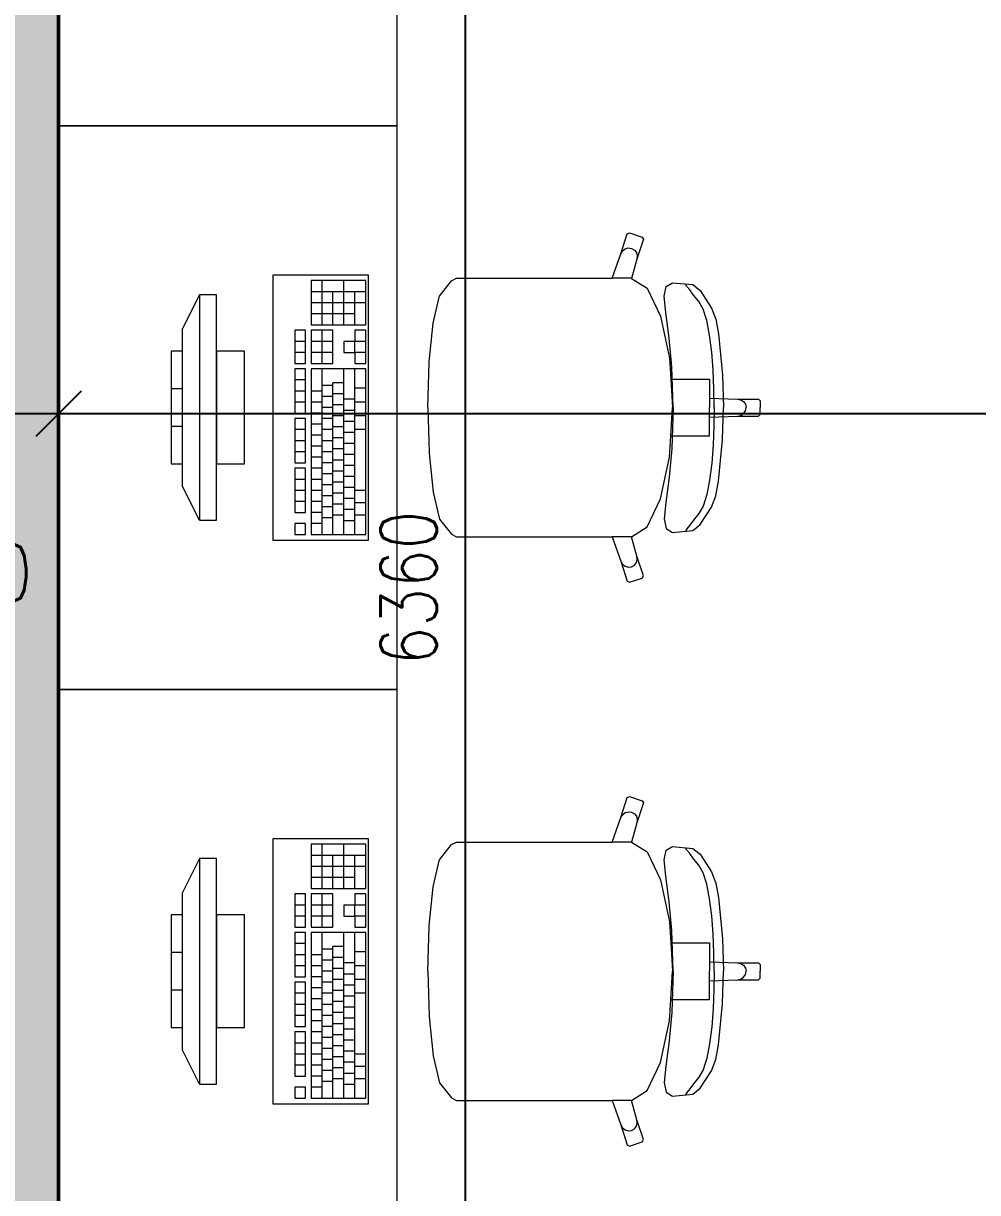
# Model space of a CAD drawing. Header units: millimetres. Extents: x 89194 to 559352, y -753138 to -204019.
# Drawn here: x 344786 to 346479, y -488043 to -485968 of the extents above; entities that cross this region are included whole.
import ezdxf

# ---------------------------------------------------------------- set-up
doc = ezdxf.new("R2010")
doc.units = ezdxf.units.MM
doc.header["$LTSCALE"] = 400
doc.header["$PDMODE"] = 3
for name, color, linetype, lineweight in [('RG_koty', 7, 'Continuous', 9), ('RG_nábytek', 32, 'Continuous', 9), ('RG_zdivo nové', 1, 'Continuous', 50), ('RG_šrafy', 253, 'Continuous', 9)]:
    doc.layers.add(name, color=color, linetype=linetype, lineweight=lineweight)
doc.styles.add('Koty', font='romans.shx', dxfattribs={"width": 0.8})
doc.dimstyles.new('RG_50_vnitřní', dxfattribs={"dimscale": 50, "dimtxt": 2, "dimasz": 1.6, "dimexe": 1.15, "dimexo": 0, "dimgap": 1, "dimtad": 1, "dimdec": 0, "dimrnd": 5, "dimzin": 0, "dimdsep": 46, "dimtxsty": 'Koty', "dimblk1": 'OBLIQUE', "dimblk2": 'OBLIQUE', "dimsah": 1, "dimcen": 0.09, "dimclrd": 256, "dimclre": 256, "dimclrt": 2, "dimazin": 0, "dimtfac": 1, "dimtdec": 0, "dimtmove": 2, "dimatfit": 3, "dimfxl": 1.15, "dimfxlon": 1, "dimtolj": 1, "dimtzin": 0, "dimarcsym": 0})

# ---------------------------------------------------------------- blocks, each defined once
blk = doc.blocks.new('nabytek_mala_ucebna')
at = {"layer": 'RG_nábytek'}
for p, q in [((476854, -445466.8), (476854, -444466.8)), ((477454, -444466.8), (477454, -445466.8)), ((477454, -445466.8), (476854, -445466.8)), ((476854, -445466.8), (477454, -445466.8)), ((476854, -446466.8), (476854, -445466.8)), ((477454, -445466.8), (477454, -446466.8)), ((477851.9, -445694.1), (477863.3, -445658.7)), ((477863.3, -445658.7), (477867.1, -445656.8)), ((477867.1, -445656.8), (477889.8, -445664.2)), ((477891.8, -445668), (477880.4, -445703.5)), ((477889.8, -445664.2), (477891.8, -445668)), ((477854.8, -445689), (477859.3, -445685.3)), ((477859.3, -445685.3), (477865, -445683.7)), ((477865, -445683.7), (477870.8, -445684.4)), ((477870.8, -445684.4), (477875.8, -445687.3)), ((477875.8, -445687.3), (477879.5, -445691.9)), ((477836.2, -445737.5), (477851.9, -445694.1)), ((477851.9, -445694.1), (477854.8, -445689)), ((477880.4, -445703.5), (477870.7, -445737.6)), ((477879.5, -445691.9), (477881, -445697.6)), ((477881, -445697.6), (477880.4, -445703.5)), ((477404, -445731.8), (477234, -445731.8)), ((477234, -445731.8), (477234, -446201.8)), ((477399.1, -445741.6), (477302.1, -445741.6)), ((477302.1, -445741.6), (477302.1, -445819.9)), ((477321.5, -445819.9), (477321.5, -445741.6)), ((477360.3, -445819.9), (477360.3, -445741.6)), ((477399.1, -445819.9), (477399.1, -445741.6)), ((477404, -446201.8), (477404, -445731.8)), ((477530.2, -445768.9), (477551.4, -445742)), ((477551.4, -445742), (477560, -445737.5)), ((477560, -445737.5), (477591, -445737.5)), ((477591, -445737.5), (477627.1, -445737.5)), ((477627.1, -445737.5), (477836.2, -445737.5)), ((477870.5, -445737.5), (477836.2, -445737.5)), ((477870.5, -445737.5), (477870.7, -445737.6)), ((477870.7, -445737.6), (477898.5, -445755)), ((477932.1, -445752.1), (477943.6, -445745.4)), ((477943.6, -445745.4), (477979.7, -445748.7)), ((477969.2, -445751.8), (477966.5, -445748)), ((477979.7, -445748.7), (477992.9, -445759.2)), ((477104, -445766.8), (477074, -445826.8)), ((477134, -445766.8), (477104, -445766.8)), ((477104, -445766.8), (477104, -446166.8)), ((477134, -446166.8), (477134, -445766.8)), ((477399.1, -445761.2), (477302.1, -445761.2)), ((477340.9, -445819.9), (477340.9, -445761.2)), ((477379.7, -445819.9), (477379.7, -445761.2)), ((477518.7, -445816.9), (477529.4, -445771)), ((477529.4, -445771), (477530.2, -445768.9)), ((477898.5, -445755), (477922.3, -445804.7)), ((477929, -445769.3), (477932.1, -445752.1)), ((477931.6, -445798.2), (477929, -445769.3)), ((477974.3, -445758), (477969.2, -445751.8)), ((477980.5, -445767.1), (477974.3, -445758)), ((477990.5, -445778.8), (477980.5, -445767.1)), ((477992.9, -445759.2), (478013, -445790.2)), ((477399.1, -445780.7), (477302.1, -445780.7)), ((477998.2, -445792), (477990.5, -445778.8)), ((478004.5, -445812.3), (477998.2, -445792)), ((478013, -445790.2), (478020.2, -445810.2)), ((477379.7, -445800.3), (477302.1, -445800.3)), ((477922.3, -445804.7), (477938.2, -445879)), ((477937.5, -445843.5), (477931.6, -445798.2)), ((478009.4, -445838.3), (478004.5, -445812.3)), ((478020.2, -445810.2), (478025, -445836.1)), ((477074, -446106.8), (477074, -445826.8)), ((477292.4, -445829.7), (477273, -445829.7)), ((477273, -445829.7), (477273, -445888.4)), ((477292.4, -445888.4), (477292.4, -445829.7)), ((477302.1, -445819.9), (477399.1, -445819.9)), ((477340.9, -445829.7), (477302.1, -445829.7)), ((477302.1, -445829.7), (477302.1, -445888.4)), ((477321.5, -445888.4), (477321.5, -445829.7)), ((477340.9, -445888.4), (477340.9, -445829.7)), ((477399.1, -445829.7), (477379.7, -445829.7)), ((477379.7, -445829.7), (477379.7, -445849.3)), ((477399.1, -445888.4), (477399.1, -445829.7)), ((477511.5, -445885.7), (477518.7, -445816.9)), ((477292.4, -445849.3), (477273, -445849.3)), ((477340.9, -445849.3), (477302.1, -445849.3)), ((477379.7, -445849.3), (477360.3, -445849.3)), ((477360.3, -445849.3), (477360.3, -445868.9)), ((477399.1, -445849.3), (477379.7, -445849.3)), ((477379.7, -445868.9), (477379.7, -445849.3)), ((477942.1, -445894.5), (477937.5, -445843.5)), ((478013.1, -445868.2), (478009.4, -445838.3)), ((478025, -445836.1), (478032, -445909.3)), ((477074, -445866.8), (477054, -445866.8)), ((477054, -445866.8), (477054, -446066.8)), ((477074, -446066.8), (477074, -445866.8)), ((477184, -445866.8), (477134, -445866.8)), ((477134, -445866.8), (477134, -446066.8)), ((477184, -446066.8), (477184, -445866.8)), ((477292.4, -445868.9), (477273, -445868.9)), ((477340.9, -445868.9), (477302.1, -445868.9)), ((477360.3, -445868.9), (477379.7, -445868.9)), ((477379.7, -445868.9), (477379.7, -445888.4)), ((477399.1, -445868.9), (477379.7, -445868.9)), ((478015.7, -445900.7), (478013.1, -445868.2)), ((477273, -445888.4), (477292.4, -445888.4)), ((477302.1, -445888.4), (477340.9, -445888.4)), ((477379.7, -445888.4), (477399.1, -445888.4)), ((477509, -445966.8), (477511.4, -445886.7)), ((477511.4, -445886.7), (477511.5, -445885.7)), ((477938.2, -445879), (477940.6, -445916.5)), ((477944.4, -445966.8), (477942.1, -445894.5)), ((477292.4, -445898.2), (477273, -445898.2)), ((477273, -445898.2), (477273, -445976.6)), ((477292.4, -445976.6), (477292.4, -445898.2)), ((477399.1, -445898.2), (477302.1, -445898.2)), ((477302.1, -445898.2), (477302.1, -446192)), ((477321.5, -446192), (477321.5, -445898.2)), ((477360.3, -446192), (477360.3, -445898.2)), ((477379.7, -446192), (477379.7, -445898.2)), ((477399.1, -446192), (477399.1, -445898.2)), ((477940.6, -445916.5), (477943.8, -445966.8)), ((477940.6, -445916.5), (477979.3, -445916.5)), ((477979.3, -445916.5), (478009.2, -445916.5)), ((478009.2, -445916.5), (478009.2, -445949.9)), ((478017.1, -445934.1), (478015.7, -445900.7)), ((478032, -445909.3), (478034.2, -445966.8)), ((477074, -445933.4), (477054, -445933.4)), ((477292.4, -445917.8), (477273, -445917.8)), ((477292.4, -445937.4), (477273, -445937.4)), ((477321.5, -445937.4), (477302.1, -445937.4)), ((477340.9, -445927.6), (477321.5, -445927.6)), ((477340.9, -446192), (477340.9, -445922.7)), ((477360.3, -445922.7), (477340.9, -445922.7)), ((477399.1, -445932.5), (477379.7, -445932.5)), ((478017.6, -445966.8), (478017.1, -445934.1)), ((477292.4, -445957), (477273, -445957)), ((477321.5, -445957), (477302.1, -445957)), ((477340.9, -445947.2), (477321.5, -445947.2)), ((477360.3, -445942.3), (477340.9, -445942.3)), ((477379.7, -445952.1), (477360.3, -445952.1)), ((477399.1, -445957), (477379.7, -445957)), ((478009.2, -445949.9), (478009.2, -445966.8)), ((478009.2, -445949.9), (478059.1, -445951.7)), ((478059.1, -445951.7), (478064.8, -445952.8)), ((478059.1, -445951.7), (478096, -445951.7)), ((478064.8, -445952.8), (478069.6, -445956.1)), ((478069.6, -445956.1), (478072.9, -445961)), ((478096, -445951.7), (478099, -445954.7)), ((478099, -445954.7), (478099, -445966.8)), ((477273, -445976.6), (477292.4, -445976.6)), ((477321.5, -445976.6), (477302.1, -445976.6)), ((477340.9, -445966.8), (477321.5, -445966.8)), ((477360.3, -445961.9), (477340.9, -445961.9)), ((477379.7, -445971.7), (477360.3, -445971.7)), ((477509, -445966.8), (477511.4, -446046.8)), ((477940.6, -446017.1), (477943.8, -445966.8)), ((477944.4, -445966.8), (477942.1, -446039.1)), ((478009.2, -445983.7), (478009.2, -445966.8)), ((478017.6, -445966.8), (478017.1, -445999.5)), ((478032, -446024.3), (478034.2, -445966.8)), ((478064.8, -445980.7), (478069.6, -445977.5)), ((478069.6, -445977.5), (478072.9, -445972.6)), ((478072.9, -445961), (478074, -445966.8)), ((478072.9, -445972.6), (478074, -445966.8)), ((478096, -445981.9), (478099, -445978.9)), ((478099, -445978.9), (478099, -445966.8)), ((477292.4, -445986.4), (477273, -445986.4)), ((477273, -445986.4), (477273, -446064.7)), ((477292.4, -446064.7), (477292.4, -445986.4)), ((477321.5, -445996.2), (477302.1, -445996.2)), ((477340.9, -445986.4), (477321.5, -445986.4)), ((477360.3, -445981.5), (477340.9, -445981.5)), ((477379.7, -445991.3), (477360.3, -445991.3)), ((477399.1, -445981.5), (477379.7, -445981.5)), ((478009.2, -445983.7), (478059.1, -445981.9)), ((478009.2, -446017.1), (478009.2, -445983.7)), ((478017.1, -445999.5), (478015.7, -446032.9)), ((478059.1, -445981.9), (478064.8, -445980.7)), ((478059.1, -445981.9), (478096, -445981.9)), ((477074, -446000.1), (477054, -446000.1)), ((477292.4, -446005.9), (477273, -446005.9)), ((477321.5, -446015.7), (477302.1, -446015.7)), ((477340.9, -446005.9), (477321.5, -446005.9)), ((477360.3, -446001), (477340.9, -446001)), ((477360.3, -446020.6), (477340.9, -446020.6)), ((477379.7, -446010.8), (477360.3, -446010.8)), ((477399.1, -446005.9), (477379.7, -446005.9)), ((477938.2, -446054.5), (477940.6, -446017.1)), ((477940.6, -446017.1), (477979.3, -446017.1)), ((477979.3, -446017.1), (478009.2, -446017.1)), ((477292.4, -446025.5), (477273, -446025.5)), ((477321.5, -446035.3), (477302.1, -446035.3)), ((477340.9, -446025.5), (477321.5, -446025.5)), ((477360.3, -446040.2), (477340.9, -446040.2)), ((477379.7, -446030.4), (477360.3, -446030.4)), ((477942.1, -446039.1), (477937.5, -446090)), ((478015.7, -446032.9), (478013.1, -446065.3)), ((478025, -446097.5), (478032, -446024.3)), ((477292.4, -446045.1), (477273, -446045.1)), ((477321.5, -446054.9), (477302.1, -446054.9)), ((477340.9, -446045.1), (477321.5, -446045.1)), ((477360.3, -446059.8), (477340.9, -446059.8)), ((477379.7, -446050), (477360.3, -446050)), ((477511.4, -446046.8), (477511.5, -446047.9)), ((477511.5, -446047.9), (477518.7, -446116.6)), ((477922.3, -446128.9), (477938.2, -446054.5)), ((477054, -446066.8), (477074, -446066.8)), ((477134, -446066.8), (477184, -446066.8)), ((477273, -446064.7), (477292.4, -446064.7)), ((477292.4, -446074.5), (477273, -446074.5)), ((477273, -446074.5), (477273, -446152.8)), ((477292.4, -446152.8), (477292.4, -446074.5)), ((477321.5, -446074.5), (477302.1, -446074.5)), ((477340.9, -446064.7), (477321.5, -446064.7)), ((477360.3, -446079.4), (477340.9, -446079.4)), ((477379.7, -446069.6), (477360.3, -446069.6)), ((478013.1, -446065.3), (478009.4, -446095.3)), ((477292.4, -446094.1), (477273, -446094.1)), ((477321.5, -446094.1), (477302.1, -446094.1)), ((477340.9, -446084.3), (477321.5, -446084.3)), ((477360.3, -446099), (477340.9, -446099)), ((477379.7, -446089.2), (477360.3, -446089.2)), ((477937.5, -446090), (477931.6, -446135.3)), ((478009.4, -446095.3), (478004.5, -446121.2)), ((478020.2, -446123.4), (478025, -446097.5)), ((477104, -446166.8), (477074, -446106.8)), ((477292.4, -446113.7), (477273, -446113.7)), ((477321.5, -446113.7), (477302.1, -446113.7)), ((477340.9, -446103.9), (477321.5, -446103.9)), ((477340.9, -446123.4), (477321.5, -446123.4)), ((477360.3, -446118.5), (477340.9, -446118.5)), ((477379.7, -446108.8), (477360.3, -446108.8)), ((477399.1, -446113.7), (477379.7, -446113.7)), ((477518.7, -446116.6), (477529.4, -446162.6)), ((478004.5, -446121.2), (477998.2, -446141.6)), ((478013, -446143.3), (478020.2, -446123.4)), ((477292.4, -446133.2), (477273, -446133.2)), ((477321.5, -446133.2), (477302.1, -446133.2)), ((477340.9, -446143), (477321.5, -446143)), ((477360.3, -446138.1), (477340.9, -446138.1)), ((477379.7, -446128.3), (477360.3, -446128.3)), ((477399.1, -446135.7), (477379.7, -446135.7)), ((477898.5, -446178.6), (477922.3, -446128.9)), ((477931.6, -446135.3), (477929, -446164.2)), ((477998.2, -446141.6), (477990.5, -446154.8)), ((477992.9, -446174.3), (478013, -446143.3)), ((477273, -446152.8), (477292.4, -446152.8)), ((477321.5, -446152.8), (477302.1, -446152.8)), ((477340.9, -446162.6), (477321.5, -446162.6)), ((477360.3, -446157.7), (477340.9, -446157.7)), ((477379.7, -446147.9), (477360.3, -446147.9)), ((477399.1, -446157.7), (477379.7, -446157.7)), ((477529.4, -446162.6), (477530.2, -446164.7)), ((477530.2, -446164.7), (477551.4, -446191.5)), ((477929, -446164.2), (477932.1, -446181.5)), ((477990.5, -446154.8), (477980.5, -446166.5)), ((477104, -446166.8), (477134, -446166.8)), ((477292.4, -446172.4), (477273, -446172.4)), ((477273, -446172.4), (477273, -446192)), ((477292.4, -446192), (477292.4, -446172.4)), ((477321.5, -446172.4), (477302.1, -446172.4)), ((477379.7, -446167.5), (477360.3, -446167.5)), ((477870.7, -446195.9), (477898.5, -446178.6)), ((477932.1, -446181.5), (477943.6, -446188.2)), ((477943.6, -446188.2), (477979.7, -446184.9)), ((477969.2, -446181.8), (477966.5, -446185.5)), ((477974.3, -446175.5), (477969.2, -446181.8)), ((477980.5, -446166.5), (477974.3, -446175.5)), ((477979.7, -446184.9), (477992.9, -446174.3)), ((477234, -446201.8), (477404, -446201.8)), ((477273, -446192), (477292.4, -446192)), ((477302.1, -446192), (477399.1, -446192)), ((477551.4, -446191.5), (477560, -446196)), ((477560, -446196), (477591, -446196)), ((477591, -446196), (477627.1, -446196)), ((477627.1, -446196), (477836.2, -446196)), ((477870.5, -446196), (477836.2, -446196)), ((477836.2, -446196), (477851.9, -446239.4)), ((477870.5, -446196), (477870.7, -446195.9)), ((477880.4, -446230.1), (477870.7, -446195.9)), ((477851.9, -446239.4), (477854.8, -446244.6)), ((477851.9, -446239.4), (477863.3, -446274.8)), ((477854.8, -446244.6), (477859.3, -446248.2)), ((477859.3, -446248.2), (477865, -446249.8)), ((477870.8, -446249.1), (477875.8, -446246.2)), ((477875.8, -446246.2), (477879.5, -446241.6)), ((477879.5, -446241.6), (477881, -446235.9)), ((477881, -446235.9), (477880.4, -446230.1)), ((477891.8, -446265.5), (477880.4, -446230.1)), ((477865, -446249.8), (477870.8, -446249.1)), ((477867.1, -446276.8), (477889.8, -446269.3)), ((477889.8, -446269.3), (477891.8, -446265.5)), ((477863.3, -446274.8), (477867.1, -446276.8)), ((477454, -446466.8), (476854, -446466.8)), ((476854, -446466.8), (477454, -446466.8)), ((476854, -447466.8), (476854, -446466.8)), ((477454, -446466.8), (477454, -447466.8)), ((477851.9, -446694.1), (477863.3, -446658.7)), ((477863.3, -446658.7), (477867.1, -446656.8)), ((477867.1, -446656.8), (477889.8, -446664.2)), ((477859.3, -446685.3), (477865, -446683.7)), ((477865, -446683.7), (477870.8, -446684.4)), ((477870.8, -446684.4), (477875.8, -446687.3)), ((477891.8, -446668), (477880.4, -446703.5)), ((477889.8, -446664.2), (477891.8, -446668)), ((477836.2, -446737.5), (477851.9, -446694.1)), ((477851.9, -446694.1), (477854.8, -446689)), ((477854.8, -446689), (477859.3, -446685.3)), ((477880.4, -446703.5), (477870.7, -446737.6)), ((477875.8, -446687.3), (477879.5, -446691.9)), ((477879.5, -446691.9), (477881, -446697.6)), ((477881, -446697.6), (477880.4, -446703.5)), ((477404, -446731.8), (477234, -446731.8)), ((477234, -446731.8), (477234, -447201.8)), ((477399.1, -446741.6), (477302.1, -446741.6)), ((477302.1, -446741.6), (477302.1, -446819.9)), ((477321.5, -446819.9), (477321.5, -446741.6)), ((477360.3, -446819.9), (477360.3, -446741.6)), ((477399.1, -446819.9), (477399.1, -446741.6)), ((477404, -447201.8), (477404, -446731.8)), ((477530.2, -446768.9), (477551.4, -446742)), ((477551.4, -446742), (477560, -446737.5)), ((477560, -446737.5), (477591, -446737.5)), ((477591, -446737.5), (477627.1, -446737.5)), ((477627.1, -446737.5), (477836.2, -446737.5)), ((477870.5, -446737.5), (477836.2, -446737.5)), ((477870.5, -446737.5), (477870.7, -446737.6)), ((477870.7, -446737.6), (477898.5, -446755)), ((477932.1, -446752.1), (477943.6, -446745.4)), ((477943.6, -446745.4), (477979.7, -446748.7)), ((477104, -446766.8), (477074, -446826.8)), ((477134, -446766.8), (477104, -446766.8)), ((477104, -446766.8), (477104, -447166.8)), ((477134, -447166.8), (477134, -446766.8)), ((477399.1, -446761.2), (477302.1, -446761.2)), ((477340.9, -446819.9), (477340.9, -446761.2)), ((477379.7, -446819.9), (477379.7, -446761.2)), ((477898.5, -446755), (477922.3, -446804.7)), ((477929, -446769.3), (477932.1, -446752.1)), ((477969.2, -446751.8), (477966.5, -446748)), ((477974.3, -446758), (477969.2, -446751.8)), ((477980.5, -446767.1), (477974.3, -446758)), ((477979.7, -446748.7), (477992.9, -446759.2)), ((477990.5, -446778.8), (477980.5, -446767.1)), ((477992.9, -446759.2), (478013, -446790.2)), ((477399.1, -446780.7), (477302.1, -446780.7)), ((477518.7, -446816.9), (477529.4, -446771)), ((477529.4, -446771), (477530.2, -446768.9)), ((477931.6, -446798.2), (477929, -446769.3)), ((477998.2, -446792), (477990.5, -446778.8)), ((477379.7, -446800.3), (477302.1, -446800.3)), ((477922.3, -446804.7), (477938.2, -446879)), ((477937.5, -446843.5), (477931.6, -446798.2)), ((478004.5, -446812.3), (477998.2, -446792)), ((478013, -446790.2), (478020.2, -446810.2)), ((477074, -447106.8), (477074, -446826.8)), ((477292.4, -446829.7), (477273, -446829.7)), ((477273, -446829.7), (477273, -446888.4)), ((477292.4, -446888.4), (477292.4, -446829.7)), ((477302.1, -446819.9), (477399.1, -446819.9)), ((477340.9, -446829.7), (477302.1, -446829.7)), ((477302.1, -446829.7), (477302.1, -446888.4)), ((477321.5, -446888.4), (477321.5, -446829.7)), ((477340.9, -446888.4), (477340.9, -446829.7)), ((477399.1, -446829.7), (477379.7, -446829.7)), ((477379.7, -446829.7), (477379.7, -446849.3)), ((477399.1, -446888.4), (477399.1, -446829.7)), ((477511.5, -446885.7), (477518.7, -446816.9)), ((478009.4, -446838.3), (478004.5, -446812.3)), ((478020.2, -446810.2), (478025, -446836.1)), ((477292.4, -446849.3), (477273, -446849.3)), ((477340.9, -446849.3), (477302.1, -446849.3)), ((477379.7, -446849.3), (477360.3, -446849.3)), ((477360.3, -446849.3), (477360.3, -446868.9)), ((477399.1, -446849.3), (477379.7, -446849.3)), ((477379.7, -446868.9), (477379.7, -446849.3)), ((477942.1, -446894.5), (477937.5, -446843.5)), ((478013.1, -446868.2), (478009.4, -446838.3)), ((478025, -446836.1), (478032, -446909.3)), ((477074, -446866.8), (477054, -446866.8)), ((477054, -446866.8), (477054, -447066.8)), ((477074, -447066.8), (477074, -446866.8)), ((477184, -446866.8), (477134, -446866.8)), ((477134, -446866.8), (477134, -447066.8)), ((477184, -447066.8), (477184, -446866.8)), ((477292.4, -446868.9), (477273, -446868.9)), ((477340.9, -446868.9), (477302.1, -446868.9)), ((477360.3, -446868.9), (477379.7, -446868.9)), ((477379.7, -446868.9), (477379.7, -446888.4)), ((477399.1, -446868.9), (477379.7, -446868.9)), ((478015.7, -446900.7), (478013.1, -446868.2)), ((477273, -446888.4), (477292.4, -446888.4)), ((477302.1, -446888.4), (477340.9, -446888.4)), ((477379.7, -446888.4), (477399.1, -446888.4)), ((477509, -446966.8), (477511.4, -446886.7)), ((477511.4, -446886.7), (477511.5, -446885.7)), ((477938.2, -446879), (477940.6, -446916.5)), ((477292.4, -446898.2), (477273, -446898.2)), ((477273, -446898.2), (477273, -446976.6)), ((477292.4, -446976.6), (477292.4, -446898.2)), ((477399.1, -446898.2), (477302.1, -446898.2)), ((477302.1, -446898.2), (477302.1, -447192)), ((477321.5, -447192), (477321.5, -446898.2)), ((477360.3, -447192), (477360.3, -446898.2)), ((477379.7, -447192), (477379.7, -446898.2)), ((477399.1, -447192), (477399.1, -446898.2)), ((477944.4, -446966.8), (477942.1, -446894.5)), ((478017.1, -446934.1), (478015.7, -446900.7)), ((478032, -446909.3), (478034.2, -446966.8)), ((477292.4, -446917.8), (477273, -446917.8)), ((477340.9, -446927.6), (477321.5, -446927.6)), ((477340.9, -447192), (477340.9, -446922.7)), ((477360.3, -446922.7), (477340.9, -446922.7)), ((477399.1, -446932.5), (477379.7, -446932.5)), ((477940.6, -446916.5), (477943.8, -446966.8)), ((477940.6, -446916.5), (477979.3, -446916.5)), ((477979.3, -446916.5), (478009.2, -446916.5)), ((478009.2, -446916.5), (478009.2, -446949.9)), ((477074, -446933.4), (477054, -446933.4)), ((477292.4, -446937.4), (477273, -446937.4)), ((477321.5, -446937.4), (477302.1, -446937.4)), ((477340.9, -446947.2), (477321.5, -446947.2)), ((477360.3, -446942.3), (477340.9, -446942.3)), ((477379.7, -446952.1), (477360.3, -446952.1)), ((478009.2, -446949.9), (478009.2, -446966.8)), ((478009.2, -446949.9), (478059.1, -446951.7)), ((478017.6, -446966.8), (478017.1, -446934.1)), ((478059.1, -446951.7), (478064.8, -446952.8)), ((478059.1, -446951.7), (478096, -446951.7)), ((478064.8, -446952.8), (478069.6, -446956.1)), ((478096, -446951.7), (478099, -446954.7)), ((477292.4, -446957), (477273, -446957)), ((477321.5, -446957), (477302.1, -446957)), ((477340.9, -446966.8), (477321.5, -446966.8)), ((477360.3, -446961.9), (477340.9, -446961.9)), ((477379.7, -446971.7), (477360.3, -446971.7)), ((477399.1, -446957), (477379.7, -446957)), ((477509, -446966.8), (477511.4, -447046.8)), ((477940.6, -447017.1), (477943.8, -446966.8)), ((477944.4, -446966.8), (477942.1, -447039.1)), ((478009.2, -446983.7), (478009.2, -446966.8)), ((478017.6, -446966.8), (478017.1, -446999.5)), ((478032, -447024.3), (478034.2, -446966.8)), ((478069.6, -446956.1), (478072.9, -446961)), ((478069.6, -446977.5), (478072.9, -446972.6)), ((478072.9, -446961), (478074, -446966.8)), ((478072.9, -446972.6), (478074, -446966.8)), ((478099, -446954.7), (478099, -446966.8)), ((478099, -446978.9), (478099, -446966.8)), ((477273, -446976.6), (477292.4, -446976.6)), ((477292.4, -446986.4), (477273, -446986.4)), ((477273, -446986.4), (477273, -447064.7)), ((477292.4, -447064.7), (477292.4, -446986.4)), ((477321.5, -446976.6), (477302.1, -446976.6)), ((477340.9, -446986.4), (477321.5, -446986.4)), ((477360.3, -446981.5), (477340.9, -446981.5)), ((477379.7, -446991.3), (477360.3, -446991.3)), ((477399.1, -446981.5), (477379.7, -446981.5)), ((478009.2, -446983.7), (478059.1, -446981.9)), ((478009.2, -447017.1), (478009.2, -446983.7)), ((478059.1, -446981.9), (478064.8, -446980.7)), ((478059.1, -446981.9), (478096, -446981.9)), ((478064.8, -446980.7), (478069.6, -446977.5)), ((478096, -446981.9), (478099, -446978.9)), ((477074, -447000.1), (477054, -447000.1)), ((477292.4, -447005.9), (477273, -447005.9)), ((477321.5, -446996.2), (477302.1, -446996.2)), ((477321.5, -447015.7), (477302.1, -447015.7)), ((477340.9, -447005.9), (477321.5, -447005.9)), ((477360.3, -447001), (477340.9, -447001)), ((477379.7, -447010.8), (477360.3, -447010.8)), ((477399.1, -447005.9), (477379.7, -447005.9)), ((478017.1, -446999.5), (478015.7, -447032.9)), ((477292.4, -447025.5), (477273, -447025.5)), ((477321.5, -447035.3), (477302.1, -447035.3)), ((477340.9, -447025.5), (477321.5, -447025.5)), ((477360.3, -447020.6), (477340.9, -447020.6)), ((477379.7, -447030.4), (477360.3, -447030.4)), ((477938.2, -447054.5), (477940.6, -447017.1)), ((477940.6, -447017.1), (477979.3, -447017.1)), ((477979.3, -447017.1), (478009.2, -447017.1)), ((478015.7, -447032.9), (478013.1, -447065.3)), ((478025, -447097.5), (478032, -447024.3)), ((477292.4, -447045.1), (477273, -447045.1)), ((477321.5, -447054.9), (477302.1, -447054.9)), ((477340.9, -447045.1), (477321.5, -447045.1)), ((477360.3, -447040.2), (477340.9, -447040.2)), ((477379.7, -447050), (477360.3, -447050)), ((477511.4, -447046.8), (477511.5, -447047.9)), ((477511.5, -447047.9), (477518.7, -447116.6)), ((477922.3, -447128.9), (477938.2, -447054.5)), ((477942.1, -447039.1), (477937.5, -447090)), ((477054, -447066.8), (477074, -447066.8)), ((477134, -447066.8), (477184, -447066.8)), ((477273, -447064.7), (477292.4, -447064.7)), ((477292.4, -447074.5), (477273, -447074.5)), ((477273, -447074.5), (477273, -447152.8)), ((477292.4, -447152.8), (477292.4, -447074.5)), ((477321.5, -447074.5), (477302.1, -447074.5)), ((477340.9, -447064.7), (477321.5, -447064.7)), ((477360.3, -447059.8), (477340.9, -447059.8)), ((477379.7, -447069.6), (477360.3, -447069.6)), ((478013.1, -447065.3), (478009.4, -447095.3)), ((477292.4, -447094.1), (477273, -447094.1)), ((477321.5, -447094.1), (477302.1, -447094.1)), ((477340.9, -447084.3), (477321.5, -447084.3)), ((477360.3, -447079.4), (477340.9, -447079.4)), ((477360.3, -447099), (477340.9, -447099)), ((477379.7, -447089.2), (477360.3, -447089.2)), ((477937.5, -447090), (477931.6, -447135.3)), ((478009.4, -447095.3), (478004.5, -447121.2)), ((478020.2, -447123.4), (478025, -447097.5)), ((477104, -447166.8), (477074, -447106.8)), ((477292.4, -447113.7), (477273, -447113.7)), ((477321.5, -447113.7), (477302.1, -447113.7)), ((477340.9, -447103.9), (477321.5, -447103.9)), ((477360.3, -447118.5), (477340.9, -447118.5)), ((477379.7, -447108.8), (477360.3, -447108.8)), ((477399.1, -447113.7), (477379.7, -447113.7)), ((477518.7, -447116.6), (477529.4, -447162.6)), ((477292.4, -447133.2), (477273, -447133.2)), ((477321.5, -447133.2), (477302.1, -447133.2)), ((477340.9, -447123.4), (477321.5, -447123.4)), ((477360.3, -447138.1), (477340.9, -447138.1)), ((477379.7, -447128.3), (477360.3, -447128.3)), ((477399.1, -447135.7), (477379.7, -447135.7)), ((477898.5, -447178.6), (477922.3, -447128.9)), ((477931.6, -447135.3), (477929, -447164.2)), ((478004.5, -447121.2), (477998.2, -447141.6)), ((478013, -447143.3), (478020.2, -447123.4)), ((477273, -447152.8), (477292.4, -447152.8)), ((477321.5, -447152.8), (477302.1, -447152.8)), ((477340.9, -447143), (477321.5, -447143)), ((477360.3, -447157.7), (477340.9, -447157.7)), ((477379.7, -447147.9), (477360.3, -447147.9)), ((477399.1, -447157.7), (477379.7, -447157.7)), ((477990.5, -447154.8), (477980.5, -447166.5)), ((477998.2, -447141.6), (477990.5, -447154.8)), ((477992.9, -447174.3), (478013, -447143.3)), ((477104, -447166.8), (477134, -447166.8)), ((477292.4, -447172.4), (477273, -447172.4)), ((477273, -447172.4), (477273, -447192)), ((477292.4, -447192), (477292.4, -447172.4)), ((477321.5, -447172.4), (477302.1, -447172.4)), ((477340.9, -447162.6), (477321.5, -447162.6)), ((477379.7, -447167.5), (477360.3, -447167.5)), ((477529.4, -447162.6), (477530.2, -447164.7)), ((477530.2, -447164.7), (477551.4, -447191.5)), ((477870.7, -447195.9), (477898.5, -447178.6)), ((477929, -447164.2), (477932.1, -447181.5)), ((477932.1, -447181.5), (477943.6, -447188.2)), ((477969.2, -447181.8), (477966.5, -447185.5)), ((477974.3, -447175.5), (477969.2, -447181.8)), ((477980.5, -447166.5), (477974.3, -447175.5)), ((477979.7, -447184.9), (477992.9, -447174.3)), ((477234, -447201.8), (477404, -447201.8)), ((477273, -447192), (477292.4, -447192)), ((477302.1, -447192), (477399.1, -447192)), ((477551.4, -447191.5), (477560, -447196)), ((477560, -447196), (477591, -447196)), ((477591, -447196), (477627.1, -447196)), ((477627.1, -447196), (477836.2, -447196)), ((477870.5, -447196), (477836.2, -447196)), ((477836.2, -447196), (477851.9, -447239.4)), ((477870.5, -447196), (477870.7, -447195.9)), ((477880.4, -447230.1), (477870.7, -447195.9)), ((477943.6, -447188.2), (477979.7, -447184.9)), ((477851.9, -447239.4), (477854.8, -447244.6)), ((477851.9, -447239.4), (477863.3, -447274.8)), ((477875.8, -447246.2), (477879.5, -447241.6)), ((477879.5, -447241.6), (477881, -447235.9)), ((477881, -447235.9), (477880.4, -447230.1)), ((477891.8, -447265.5), (477880.4, -447230.1)), ((477854.8, -447244.6), (477859.3, -447248.2)), ((477859.3, -447248.2), (477865, -447249.8)), ((477865, -447249.8), (477870.8, -447249.1)), ((477870.8, -447249.1), (477875.8, -447246.2)), ((477863.3, -447274.8), (477867.1, -447276.8)), ((477867.1, -447276.8), (477889.8, -447269.3)), ((477889.8, -447269.3), (477891.8, -447265.5))]:
    blk.add_line(p, q, dxfattribs=at)
blk = doc.blocks.new('_Oblique')
at = {"color": 0, "linetype": 'ByBlock', "lineweight": -2}
blk.add_line((-0.5, -0.5), (0.5, 0.5), dxfattribs=at)
blk = doc.blocks.new('*D469')
at = {"layer": 'Defpoints', "color": 0, "transparency": 16777216}
for p in [(344548.3, -484039.9), (344848.3, -484055), (344848.3, -486660.5)]:
    blk.add_point(p, dxfattribs=at)
at = {"layer": 'RG_koty', "lineweight": -2, "transparency": 16777216}
for p, q in [((344548.3, -486603), (344548.3, -486718)), ((344848.3, -486603), (344848.3, -486718)), ((344548.3, -486660.5), (344848.3, -486660.5))]:
    blk.add_line(p, q, dxfattribs=at)
at = {"layer": 'RG_koty', "lineweight": -2, "transparency": 16777216, "xscale": 80, "yscale": 80, "zscale": 80, "rotation": 180}
blk.add_blockref('_Oblique', (344548.3, -486660.5), dxfattribs=at)
at = {"layer": 'RG_koty', "lineweight": -2, "transparency": 16777216, "xscale": 80, "yscale": 80, "zscale": 80}
blk.add_blockref('_Oblique', (344848.3, -486660.5), dxfattribs=at)
at = {"layer": 'RG_koty', "color": 2, "transparency": 16777216, "insert": (344698.3, -486943), "char_height": 100, "attachment_point": 5, "style": 'Koty'}
blk.add_mtext('\\A1;300', dxfattribs=at)
blk = doc.blocks.new('*D470')
at = {"layer": 'Defpoints', "color": 0, "transparency": 16777216}
for p in [(344848.3, -484055), (352298.3, -485244.3), (352298.3, -486660.5)]:
    blk.add_point(p, dxfattribs=at)
at = {"layer": 'RG_koty', "lineweight": -2, "transparency": 16777216}
for p, q in [((344848.3, -486603), (344848.3, -486718)), ((352298.3, -486603), (352298.3, -486718)), ((344848.3, -486660.5), (352298.3, -486660.5))]:
    blk.add_line(p, q, dxfattribs=at)
at = {"layer": 'RG_koty', "lineweight": -2, "transparency": 16777216, "xscale": 80, "yscale": 80, "zscale": 80, "rotation": 180}
blk.add_blockref('_Oblique', (344848.3, -486660.5), dxfattribs=at)
at = {"layer": 'RG_koty', "lineweight": -2, "transparency": 16777216, "xscale": 80, "yscale": 80, "zscale": 80}
blk.add_blockref('_Oblique', (352298.3, -486660.5), dxfattribs=at)
at = {"layer": 'RG_koty', "color": 2, "transparency": 16777216, "insert": (348573.3, -486560.5), "char_height": 100, "attachment_point": 5, "style": 'Koty'}
blk.add_mtext('\\A1;7450', dxfattribs=at)
blk = doc.blocks.new('*D486')
at = {"layer": 'Defpoints', "color": 0, "transparency": 16777216}
for p in [(344848.3, -483789.9), (344848.3, -490150.2), (345569.9, -490150.2)]:
    blk.add_point(p, dxfattribs=at)
at = {"layer": 'RG_koty', "lineweight": -2, "transparency": 16777216}
for p, q in [((345512.4, -483789.9), (345627.4, -483789.9)), ((345569.9, -483789.9), (345569.9, -490150.2)), ((345512.4, -490150.2), (345627.4, -490150.2))]:
    blk.add_line(p, q, dxfattribs=at)
at = {"layer": 'RG_koty', "lineweight": -2, "transparency": 16777216, "xscale": 80, "yscale": 80, "zscale": 80}
for p, rotation in [((345569.9, -483789.9), 90), ((345569.9, -490150.2), 270)]:
    blk.add_blockref('_Oblique', p, dxfattribs=dict(at, rotation=rotation))
at = {"layer": 'RG_koty', "color": 2, "transparency": 16777216, "insert": (345469.9, -486970), "char_height": 100, "attachment_point": 5, "rotation": 90, "style": 'Koty'}
blk.add_mtext('\\A1;6360', dxfattribs=at)

msp = doc.modelspace()

# ---------------------------------------------------------------- hatches: boundary and pattern name
at = {"layer": 'RG_šrafy', "ltscale": 0.0007}
h = msp.add_hatch(dxfattribs=at)
h.set_pattern_fill('ZIGZAG', color=256, scale=20)
h.set_pattern_definition([(0, (-38756.65, -88521.147), (63.5, 63.5), [63.5, -63.5]), (90, (-38693.15, -88521.147), (-63.5, 63.5), [63.5, -63.5])])
h.paths.add_polyline_path([(336998.7, -480119.6), (336998.2, -479903.5), (336698.3, -479797.9), (336698.3, -479910.2), (336698.3, -482490.2), (336698.3, -482679.7), (336698.3, -482679.7), (336698.3, -482789.9), (336998.3, -482789.9), (336998.3, -482680.2), (336998.7, -482334.2)])
edge = h.paths.add_edge_path()
edge.add_line((336998.3, -484039.9), (336998.3, -483839.9))
edge.add_line((336998.3, -483839.9), (336998.3, -483789.9))
edge.add_line((336998.3, -483789.9), (336698.3, -483789.9))
edge.add_line((336698.3, -483789.9), (336698.3, -484693.6))
edge.add_ellipse((336683.3, -484694.2), major_axis=(-10.6, 10.6), ratio=1, start_angle=225, end_angle=227.1744, ccw=False)
edge.add_line((336698.3, -484694), (336698.3, -485264.2))
edge.add_line((336698.3, -485264.2), (336698.3, -490150.2))
edge.add_line((336698.3, -490150.2), (336998.3, -490149.9))
edge.add_line((336998.3, -490149.9), (336998.3, -484039.9))
h.paths.add_polyline_path([(344848.3, -483789.9), (344548.3, -483789.9), (344548.3, -483839.9), (344548.3, -484039.9), (344548.3, -484149.9), (344548.4, -484149.9), (344548.4, -485149.9), (344548.4, -486149.9), (344548.4, -487149.9), (344548.4, -488149.9), (344548.4, -489149.9), (344548.4, -490150.2), (344848.3, -490150.2)])
h.paths.add_polyline_path([(344548.3, -482563.5), (344548.3, -482789.9), (344848.3, -482789.9), (344848.3, -482669.2)])
h.paths.add_polyline_path([(344570.1, -482691.8), (344575.2, -482756.1, 0.391021), (344590.2, -482769.9), (344806.5, -482769.9, 0.391021), (344821.4, -482756.1), (344826.6, -482691.8, -0.391021), (344834, -482684.9), (344838.3, -482684.9), (344838.3, -482779.9), (344558.3, -482779.9), (344558.3, -482684.9), (344562.6, -482684.9, -0.391021)], flags=16)

# ---------------------------------------------------------------- linework, layer by layer
at = {"layer": 'RG_zdivo nové'}
msp.add_lwpolyline([(344848.3, -483791.9), (344848.3, -490150.2), (345448.3, -490150.2), (345448.3, -490590.2), (343948.3, -490590.2), (343948.3, -490150.2), (344548.3, -490150.2), (344548.3, -484039.9), (342448.3, -484039.9), (342448.3, -483839.9), (344548.3, -483839.9), (344548.3, -483789.9), (344848.3, -483789.9)], dxfattribs=at)

# ---------------------------------------------------------------- block references
at = {"layer": 'RG_nábytek'}
msp.add_blockref('nabytek_mala_ucebna', (-132005.6, -40683.1), dxfattribs=at)

# ---------------------------------------------------------------- dimensions: what is measured, and where the dimension line sits
at = {"layer": 'RG_koty'}
dim = msp.add_linear_dim(base=(345569.9, -490150.2), p1=(344848.3, -483789.9), p2=(344848.3, -490150.2), angle=90, dimstyle='RG_50_vnitřní', dxfattribs=at)
dim.commit()
dim.dimension.update_dxf_attribs({"geometry": '*D486', "text_midpoint": (345469.9, -486970)})
for base, p1, p2, picture, middle in [((344848.3, -486660.5), (344548.3, -484039.9), (344848.3, -484055), '*D469', (344698.3, -486943)), ((352298.3, -486660.5), (344848.3, -484055), (352298.3, -485244.3), '*D470', (348573.3, -486560.5))]:
    dim = msp.add_linear_dim(base=base, p1=p1, p2=p2, dimstyle='RG_50_vnitřní', dxfattribs=at)
    dim.commit()
    dim.dimension.update_dxf_attribs({"geometry": picture, "text_midpoint": middle})

doc.saveas('drawing.dxf')
